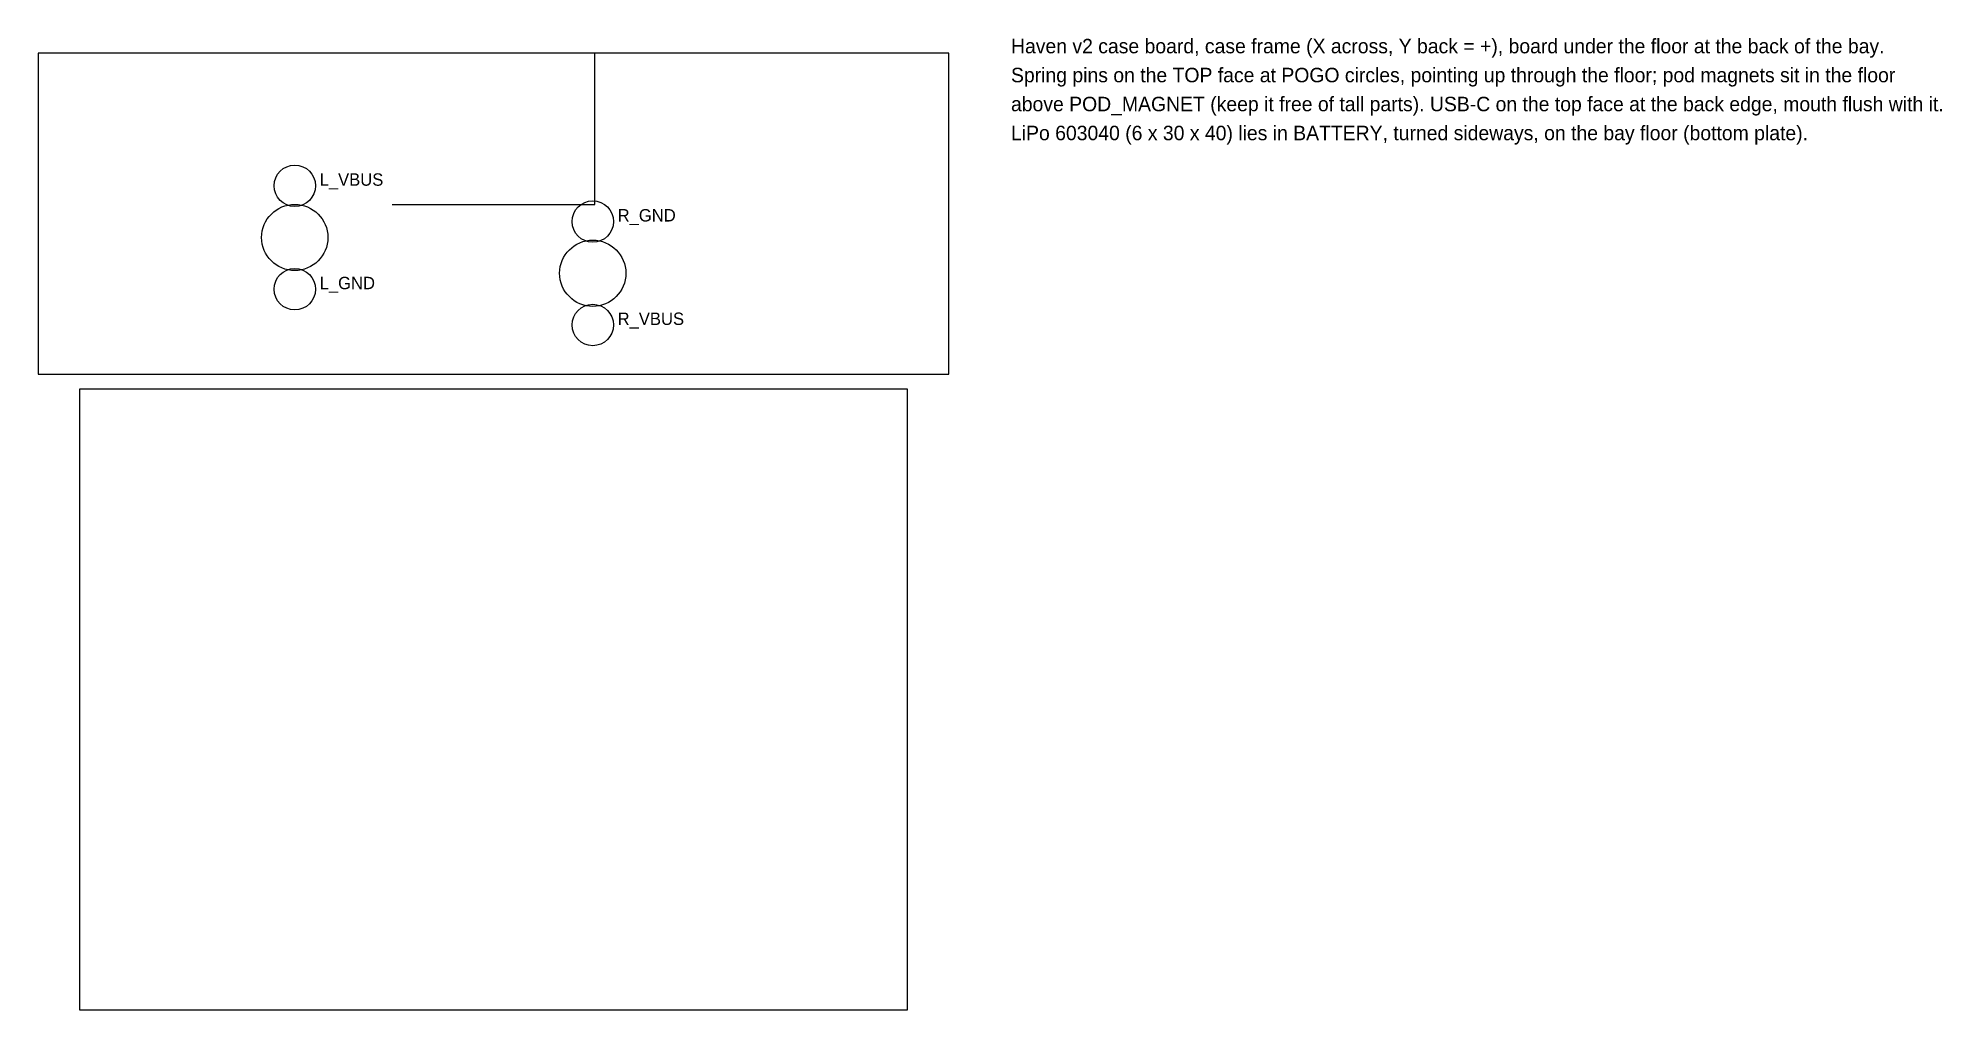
# Model space of a CAD drawing. Header units: millimetres. Extents: x -22 to 70, y -23.2 to 23.8.
import ezdxf

# ---------------------------------------------------------------- set-up
doc = ezdxf.new("R2010")
doc.units = ezdxf.units.MM
for name, color, linetype in [('BATTERY', 7, 'Continuous'), ('Edge.Cuts', 7, 'Continuous'), ('NOTES', 7, 'Continuous'), ('POD_MAGNET', 7, 'Continuous'), ('POGO', 7, 'Continuous'), ('USB_C', 7, 'Continuous')]:
    doc.layers.add(name, color=color, linetype=linetype)

msp = doc.modelspace()

# ---------------------------------------------------------------- linework, layer by layer
at = {"layer": 'BATTERY'}
msp.add_lwpolyline([(-20, -23.214), (20, -23.214), (20, 6.786), (-20, 6.786), (-20, -23.214)], dxfattribs=at)
at = {"layer": 'Edge.Cuts'}
msp.add_lwpolyline([(-22, 7.514), (22, 7.514), (22, 23.014), (-22, 23.014), (-22, 7.514)], dxfattribs=at)
at = {"layer": 'POD_MAGNET'}
for centre in [(-9.6, 14.114), (4.796, 12.386)]:
    msp.add_circle(centre, 1.6, dxfattribs=at)
at = {"layer": 'POGO'}
for centre in [(-9.6, 16.614), (4.796, 14.886), (-9.6, 11.614), (4.796, 9.886)]:
    msp.add_circle(centre, 1, dxfattribs=at)
at = {"layer": 'USB_C'}
msp.add_lwpolyline([(-4.9, 15.714), (4.9, 15.714), (4.9, 23.014), (-4.9, 23.014)], dxfattribs=at)

# ---------------------------------------------------------------- texts
at = {"layer": 'NOTES'}
for s, height, p in [('Haven v2 case board, case frame (X across, Y back = +), board under the floor at the back of the bay.', 0.7, (25, 23.014)), ('Spring pins on the TOP face at POGO circles, pointing up through the floor; pod magnets sit in the floor', 0.7, (25, 21.614)), ('above POD_MAGNET (keep it free of tall parts). USB-C on the top face at the back edge, mouth flush with it.', 0.7, (25, 20.214)), ('LiPo 603040 (6 x 30 x 40) lies in BATTERY, turned sideways, on the bay floor (bottom plate).', 0.7, (25, 18.814)), ('L_VBUS', 0.6, (-8.4, 16.614)), ('R_GND', 0.6, (5.996, 14.886)), ('L_GND', 0.6, (-8.4, 11.614)), ('R_VBUS', 0.6, (5.996, 9.886))]:
    msp.add_text(s, height=height, dxfattribs=at).set_placement(p)

doc.saveas('drawing.dxf')
